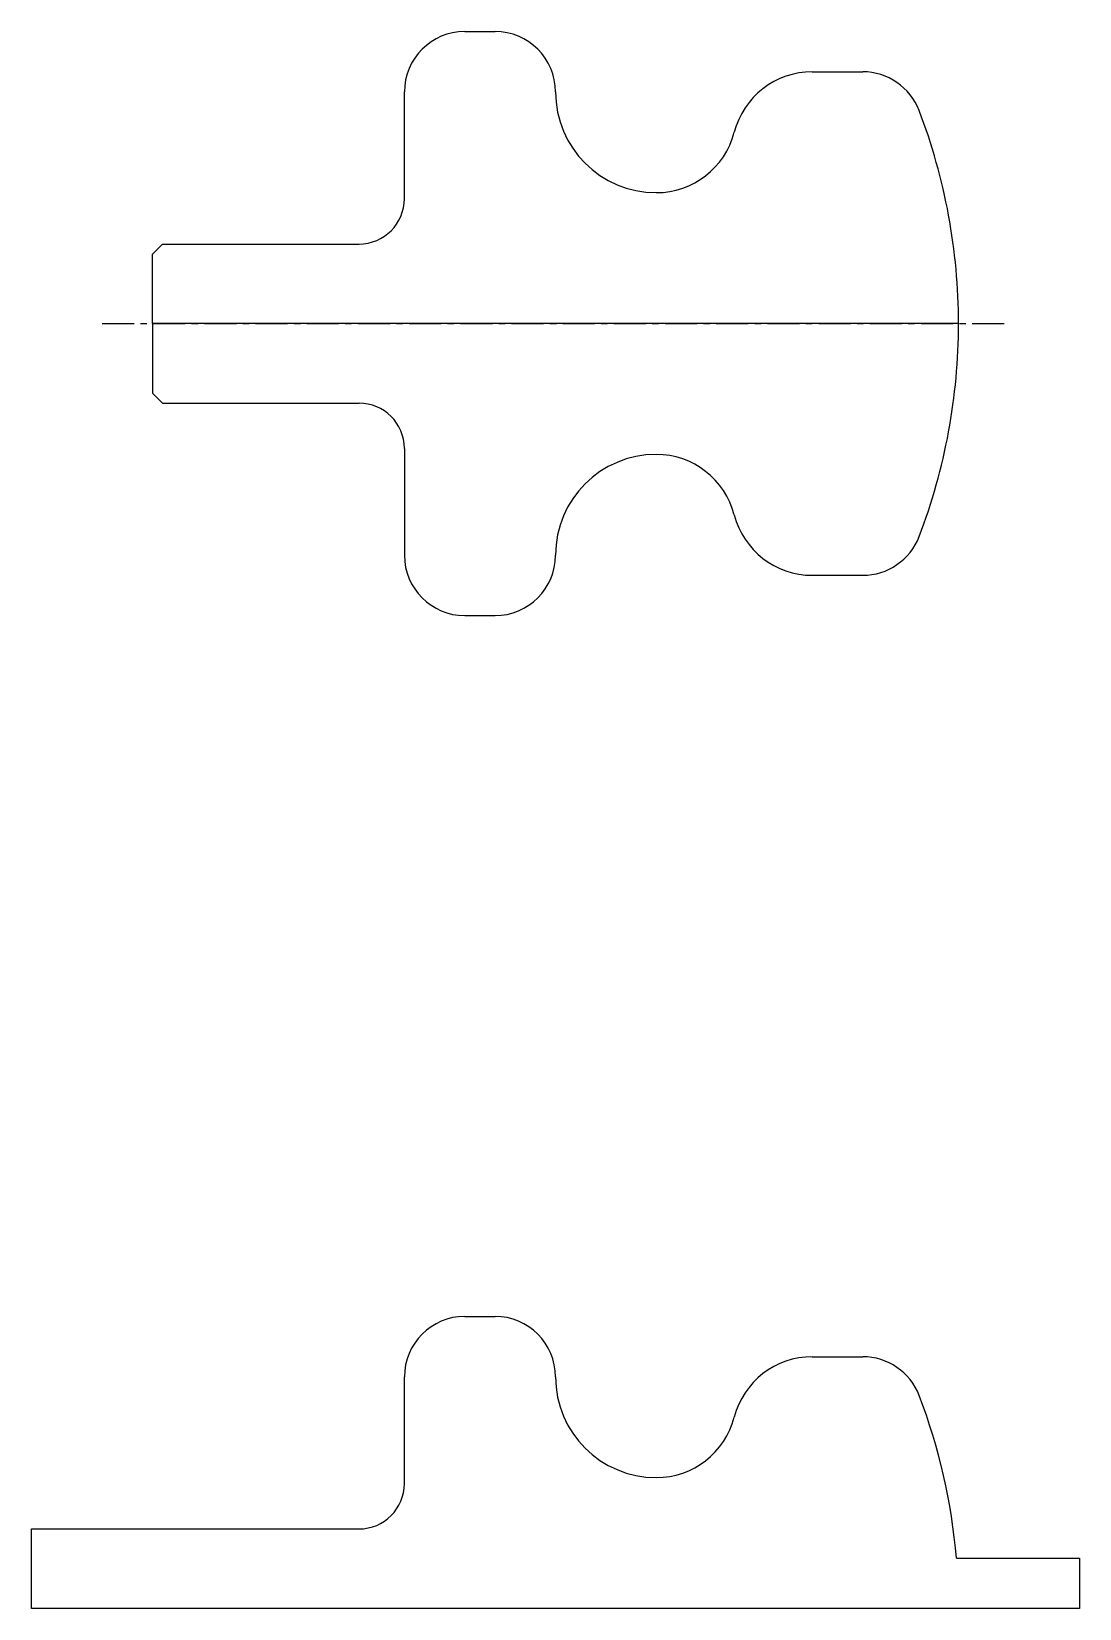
# Model space of a CAD drawing. Header units: millimetres. Extents: x -37 to 67, y -128 to 29.
import ezdxf

# ---------------------------------------------------------------- set-up
doc = ezdxf.new("R2010")
doc.units = ezdxf.units.MM
doc.linetypes.add('CENTER', pattern=[5.08, 3.175, -0.635, 0.635, -0.635])
for name, color, linetype in [('AXIS', 1, 'CENTER'), ('OUTLINE', 8, 'CONTINUOUS'), ('PROFILE', 7, 'CONTINUOUS'), ('PROFILE_CNC', 3, 'CONTINUOUS')]:
    doc.layers.add(name, color=color, linetype=linetype)

msp = doc.modelspace()

# ---------------------------------------------------------------- linework, layer by layer
at = {"layer": 'AXIS'}
msp.add_line((-30, 0), (60, 0), dxfattribs=at)
at = {"layer": 'OUTLINE'}
for p, q in [((-25, 0), (-25, -6.9)), ((-25, -6.9), (-24, -7.9)), ((-24, -7.9), (-4.5, -7.9)), ((0, -12.4), (0, -23)), ((40.49, -25), (45.49, -25)), ((6, -29), (9, -29))]:
    msp.add_line(p, q, dxfattribs=at)
for centre, radius, start, end in [((-4.21, 0), 59.21, -20.922, 0), ((-4.5, -12.4), 4.5, 0, 90), ((25, -23), 10, -270, -180), ((25, -21), 8, 14.4775, 90), ((40.49, -17), 8, -165.5225, -90), ((45.49, -19), 6, -90, -20.922), ((6, -23), 6, -180, -90), ((9, -23), 6, -90, 0)]:
    msp.add_arc(centre, radius, start, end, dxfattribs=at)
at = {"layer": 'PROFILE'}
for p, q in [((6, 29), (9, 29)), ((40.49, 25), (45.49, 25)), ((0, 12.4), (0, 23)), ((-25, 6.9), (-24, 7.9)), ((-24, 7.9), (-4.5, 7.9)), ((-25, 0), (-25, 6.9)), ((55, 0), (-25, 0))]:
    msp.add_line(p, q, dxfattribs=at)
for centre, radius, start, end in [((6, 23), 6, 90, 180), ((9, 23), 6, 0, 90), ((40.49, 17), 8, 90, 165.5225), ((45.49, 19), 6, 20.922, 90), ((25, 23), 10, 180, 270), ((-4.21, 0), 59.21, 0, 20.922), ((25, 21), 8, -90, -14.4775), ((-4.5, 12.4), 4.5, -90, 0)]:
    msp.add_arc(centre, radius, start, end, dxfattribs=at)
at = {"layer": 'PROFILE_CNC'}
for p, q in [((6, -98.6), (9, -98.6)), ((40.49, -102.6), (45.49, -102.6)), ((0, -115.2), (0, -104.6)), ((-37, -127.6), (-37, -119.7)), ((-37, -119.7), (-4.5, -119.7)), ((54.79, -122.6), (67, -122.6)), ((67, -122.6), (67, -127.6)), ((67, -127.6), (-37, -127.6))]:
    msp.add_line(p, q, dxfattribs=at)
for centre, radius, start, end in [((6, -104.6), 6, 90, 180), ((9, -104.6), 6, 0, 90), ((40.49, -110.6), 8, 90, 165.5225), ((45.49, -108.6), 6, 20.922, 90), ((25, -104.6), 10, 180, 270), ((-4.21, -127.6), 59.21, 4.8444, 20.922), ((25, -106.6), 8, -90, -14.4775), ((-4.5, -115.2), 4.5, -90, 0)]:
    msp.add_arc(centre, radius, start, end, dxfattribs=at)

doc.saveas('drawing.dxf')
